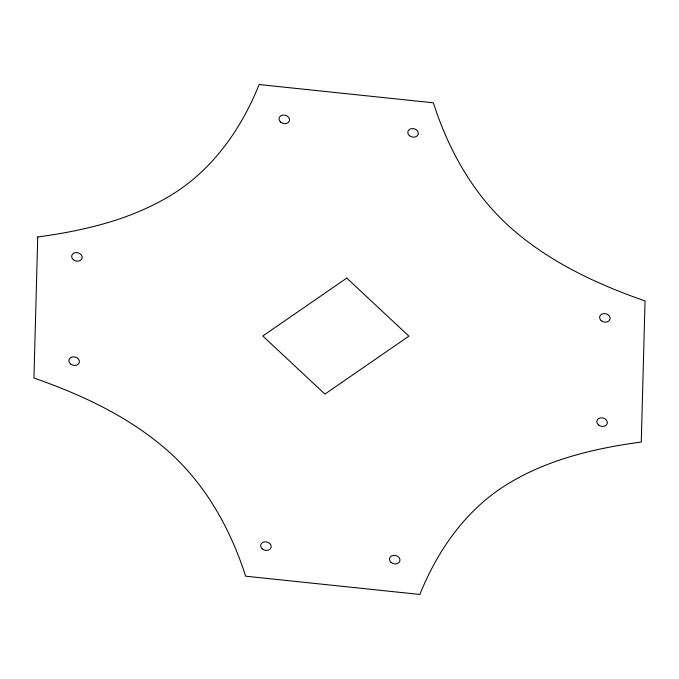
<?xml version="1.0" encoding="UTF-8"?>
<svg xmlns="http://www.w3.org/2000/svg" width="679" height="679" viewBox="0 0 679 679"><rect width="100%" height="100%" fill="white"/><g stroke="black" fill="none" stroke-linecap="round" stroke-linejoin="round"><path stroke-width="1.02" d="M37.727 236.971L33.95 378.042C83.89 395.433 133.076 418.646 172.254 454.854C207.358 487.556 231.166 530.774 245.611 576.182L419.86 594.456C436.41 553.164 462.586 514.606 499.651 489.194C541.486 460.837 591.825 448.683 641.273 442.029L645.05 300.958C595.11 283.567 545.924 260.354 506.746 224.146C471.642 191.444 447.834 148.226 433.389 102.818L259.14 84.544C242.59 125.836 216.414 164.394 179.349 189.806C137.514 218.163 87.175 230.317 37.727 236.971M346.765 278.084L262.79 336.003L324.927 394.083L408.902 336.164L346.765 278.084M409.429 135.656A5.339 4.244 13.8 0 0 418.205 134.315A5.339 4.244 13.8 0 0 411.567 128.62A5.339 4.244 13.8 0 0 409.429 135.656M280.648 122.144A5.339 4.244 13.8 0 0 289.424 120.803A5.339 4.244 13.8 0 0 282.787 115.116A5.339 4.244 13.8 0 0 280.648 122.144M598.428 424.91A5.339 4.244 13.8 0 0 607.213 423.569A5.339 4.244 13.8 0 0 600.567 417.874A5.339 4.244 13.8 0 0 598.428 424.91M601.221 320.649A5.339 4.244 13.8 0 0 609.997 319.308A5.339 4.244 13.8 0 0 603.359 313.622A5.339 4.244 13.8 0 0 601.221 320.649M391.07 562.441A5.339 4.244 13.8 0 0 399.855 561.1A5.339 4.244 13.8 0 0 393.217 555.405A5.339 4.244 13.8 0 0 391.07 562.441M262.289 548.929A5.339 4.244 13.8 0 0 271.065 547.588A5.339 4.244 13.8 0 0 264.428 541.893A5.339 4.244 13.8 0 0 262.289 548.929M73.29 259.675A5.339 4.244 13.8 0 0 82.066 258.334A5.339 4.244 13.8 0 0 75.428 252.639A5.339 4.244 13.8 0 0 73.29 259.675M70.497 363.936A5.339 4.244 13.8 0 0 79.282 362.586A5.339 4.244 13.8 0 0 72.636 356.899A5.339 4.244 13.8 0 0 70.497 363.936"/></g></svg>
